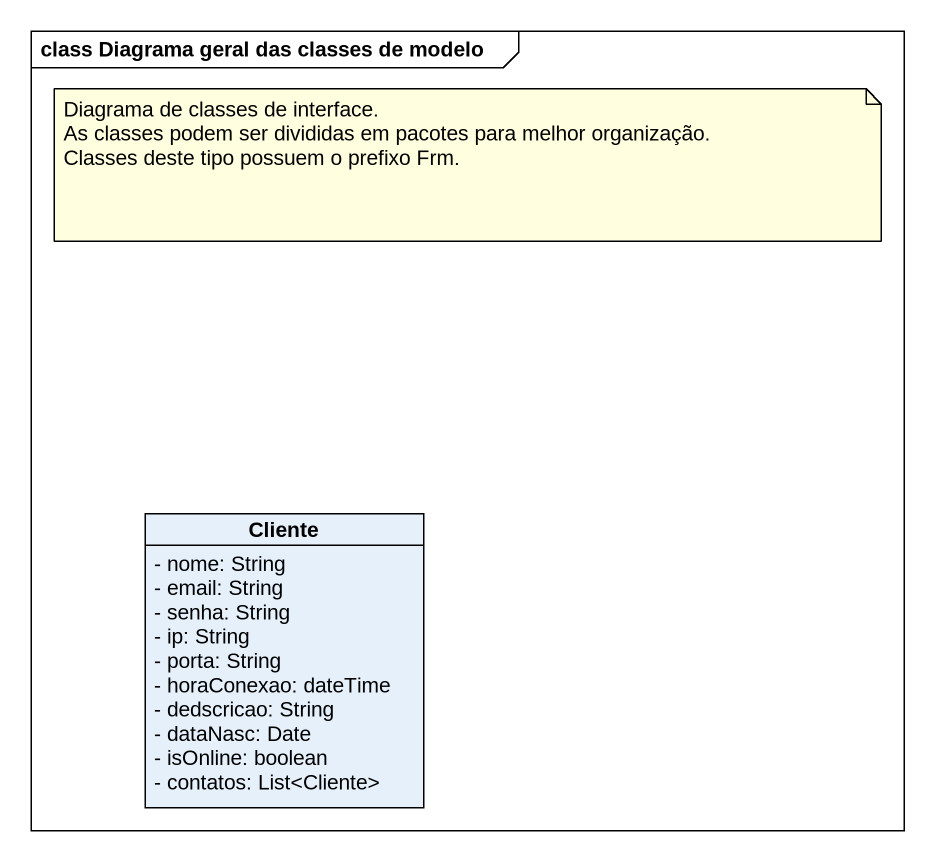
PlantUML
@startuml
mainframe class Diagrama geral das classes de modelo
hide circle
hide empty members
skinparam classAttributeIconSize 0
class Cliente {
  - nome: String
  - email: String
  - senha: String
  - ip: String
  - porta: String
  - horaConexao: dateTime
  - dedscricao: String
  - dataNasc: Date
  - isOnline: boolean
  - contatos: List<Cliente>
}
note as N1
  Diagrama de classes de interface.
  As classes podem ser divididas em pacotes para melhor organização.
  Classes deste tipo possuem o prefixo Frm.
end note
@enduml
